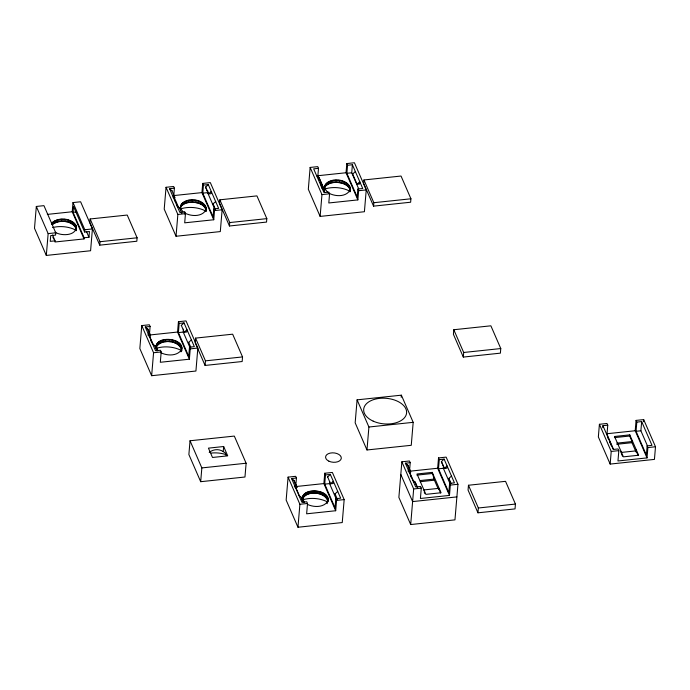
<?xml version="1.0" encoding="UTF-8"?>
<svg xmlns="http://www.w3.org/2000/svg" width="690" height="690" viewBox="0 0 690 690"><rect width="100%" height="100%" fill="white"/><g stroke="black" fill="none" stroke-linecap="round" stroke-linejoin="round"><path stroke-width="1.03" d="M55.079 240.845L50.232 241.353L50.715 235.609L55.562 235.1L55.752 232.806L43.944 205.646L36.328 206.457L34.5 228.269L46.308 255.429L90.588 250.746L92.417 228.925L80.609 201.773L73.002 202.575L72.226 211.761L84.033 238.921L54.984 241.992L55.079 240.845L52.518 234.971M46.308 255.429L48.145 233.608L36.328 206.457M51.802 224.509L51.931 222.974C58.426 216.824 71.691 217.902 76.202 225.932C77.021 236.04 61.583 236.23 55.217 232.288M52.587 222.275L52.397 224.569C59.271 219.265 72.726 220.343 76.228 229.063M53.182 223.922L53.38 221.628M54.096 223.336L54.286 221.041M55.114 222.818L55.304 220.524M56.226 222.378L56.416 220.084M57.425 222.016L57.615 219.713M58.693 221.732L58.883 219.437M60.013 221.542L60.211 219.248M61.384 221.438L61.574 219.144M62.773 221.43L62.963 219.135M64.161 221.507L64.36 219.213M65.55 221.68L65.74 219.377M66.913 221.93L67.103 219.636M68.232 222.275L68.422 219.981M69.5 222.697L69.69 220.403M70.691 223.198L70.88 220.895M71.794 223.767L71.993 221.464M73.062 212.313L73.545 206.569L84.62 232.03L89.459 231.512L88.975 237.256L84.137 237.765L73.062 212.313L75.969 212.003M72.804 224.397L73.002 222.102M73.709 225.087L73.899 222.784M74.486 225.82L74.675 223.526M75.132 226.596L75.322 224.293M75.641 227.398L75.84 225.104M76.012 228.226L76.202 225.932M76.047 230.779L76.176 229.244M76.366 229.132L76.426 226.769M84.033 238.921L84.137 237.765M84.62 232.03L84.81 229.736L73.002 202.575M90.14 218.972L89.847 222.413L99.74 245.157L136.818 241.241L137.112 237.791L127.219 215.047L90.14 218.972L100.024 241.716L99.74 245.157M150.109 326.482L149.376 324.783L141.761 325.585L139.837 348.554L151.645 375.714L195.925 371.03L197.849 348.062L186.041 320.91L178.434 321.713L177.563 332.045L189.371 359.205L160.313 362.276L161.184 351.943L160.442 350.244L155.604 350.753L145.271 326.991L150.109 326.482L149.428 334.65M145.271 326.991L147.634 328.837L150.567 335.814L148.876 335.987M148.091 335.314L148.221 333.779L150.567 335.814M174.398 188.189L173.656 186.49L166.049 187.292L164.211 209.113L176.028 236.265L220.3 231.581L222.137 209.769L210.329 182.609L202.713 183.419L201.946 192.605L213.753 219.756L184.696 222.836L185.463 213.65L184.73 211.951L179.883 212.46L169.55 188.698L174.398 188.189L173.725 196.227M151.645 375.714L153.568 352.745L141.761 325.585M152.645 343.965L155.008 345.802L157.104 350.848M156.13 345.604L155.923 347.958C160.071 338.065 180.547 339.92 181.556 351.012C186.007 335.901 149.143 335.262 157.863 350.511M156.173 347.087L156.363 344.793M156.552 346.302L156.742 344.008M157.07 345.552L157.268 343.258M157.734 344.853L157.924 342.559M158.519 344.207L158.709 341.912M171.905 190.725L169.55 188.698M159.425 343.62L159.623 341.326M160.442 343.103L160.641 340.808M161.555 342.663L161.753 340.368M162.754 342.3L162.952 339.998M173.155 197.694L174.872 197.331L172.509 195.486M164.03 342.016L164.22 339.721M165.35 341.826L165.548 339.532M166.713 341.723L166.911 339.428M176.028 236.265L177.856 214.452L166.049 187.292M179.279 207.699L176.933 205.672M168.101 341.714L168.3 339.42M180.323 208.458C181.16 195.719 206.422 197.582 206.077 209.976M169.499 341.791L169.688 339.497M180.59 210.191L180.746 205.344M180.556 207.647L181.125 204.559M180.935 206.862L181.643 203.817M181.453 206.112L182.108 205.413L182.307 203.11M170.887 341.964L171.077 339.661M182.108 205.413L182.902 204.766L183.091 202.463M172.25 342.214L172.44 339.92M182.902 204.766L183.807 204.18L183.997 201.885M183.807 204.18L184.825 203.662L185.015 201.368M173.57 342.559L173.759 340.265M184.558 213.96L184.73 211.951M184.825 203.662L185.938 203.214L186.136 200.919M174.829 342.982L175.027 340.688M185.938 203.214L187.137 202.851L187.335 200.557M176.028 343.482L176.217 341.179M187.137 202.851L188.405 202.575L188.603 200.281M177.132 344.051L177.321 341.748M179.167 323.412L184.014 322.894L194.347 346.656L189.5 347.173L188.732 356.359L178.4 332.597L179.167 323.412L178.434 321.713M188.405 202.575L189.733 202.386L189.923 200.083M178.141 344.681L178.331 342.387M179.038 345.371L179.236 343.068M189.733 202.386L191.096 202.282L191.285 199.988M181.28 325.464L184.014 322.894M179.814 346.104L180.012 343.81M191.096 202.282L192.484 202.265L192.674 199.971M180.47 346.88L180.659 344.586M180.978 347.682L181.168 345.388M181.004 351.848L181.824 347.889M181.341 348.51L181.539 346.216M181.384 351.063L181.513 349.528M181.565 349.347L181.755 347.053M206.138 207.604L205.948 209.907C204.568 204.783 198.608 202.851 193.881 202.351L194.071 200.048M190.268 348.243L183.238 332.08L183.488 329.13M184.23 332.252L186.964 329.682L186.774 331.985L184.23 332.252L181.298 325.275M195.27 202.515L195.46 200.221M196.624 202.774L196.822 200.48M197.952 203.119L198.142 200.816M199.212 203.541L199.41 201.239M188.655 342.438L191.389 339.868M200.402 204.033L200.6 201.739M201.514 204.602L201.704 202.308M203.455 185.11L208.294 184.601L218.626 208.363L213.788 208.872L213.115 216.91L202.782 193.148L203.455 185.11L202.713 183.419M189.371 359.205L190.242 348.864L189.5 347.173M202.524 205.232L202.713 202.938M203.421 205.922L203.61 203.628M208.294 184.601L205.56 187.163L208.518 193.959L211.054 193.683L211.252 191.389L208.518 193.959M204.197 206.664L204.395 204.361M204.844 207.431L205.042 205.137M205.361 208.242L205.551 205.948M205.724 209.07L205.922 206.767M205.767 211.614L206.207 208.449M215.064 209.751L207.621 192.639L207.785 190.725M195.563 338.109L195.184 342.697L205.068 365.441L242.156 361.526L242.544 356.928L232.651 334.184L195.563 338.109L205.456 360.853L205.068 365.441M190.035 440.763L188.879 454.538L200.687 481.698L244.967 477.014L246.123 463.232L234.315 436.08L190.035 440.763L201.842 467.915L200.687 481.698M215.677 201.575L212.96 203.955L215.056 208.992M213.753 219.756L214.521 210.571L213.788 208.872M219.851 199.815L219.567 203.257L229.451 226.001L266.538 222.077L266.823 218.635L256.939 195.891L219.851 199.815L229.744 222.56L229.451 226.001M226.182 455.564L225.113 452.743L223.232 451.614L223.655 446.525L208.44 448.138L212.494 457.47L227.717 455.857L223.655 446.525M318.495 168.334L317.762 166.635L310.146 167.437L308.318 189.258L320.126 216.41L364.406 211.727L366.235 189.914L354.427 162.754L346.82 163.565L346.044 172.75L357.86 199.902L328.802 202.972L329.57 193.787L328.828 192.096L323.99 192.605L313.657 168.843L318.495 168.334L317.823 176.373L319.479 180.168M296.433 478.015L295.691 476.316L288.084 477.126L286.152 500.086L297.968 527.246L342.24 522.563L344.172 499.595L332.364 472.443L324.748 473.245L323.886 483.578L335.694 510.738L306.636 513.809L307.507 503.476L306.765 501.777L301.918 502.286L291.585 478.524L296.433 478.015L295.743 486.183M316.606 175.631L318.97 177.468L323.386 187.844L321.687 188.025M291.585 478.524L293.949 480.369L296.89 487.347L295.199 487.52M294.414 486.847L294.544 485.32L296.89 487.347M320.126 216.41L321.963 194.597L310.146 167.437M323.386 187.844L318.97 177.468M324.404 188.663C325.171 175.243 352.84 178.02 350.037 191.717L350.244 187.749M324.421 188.603L324.843 185.489M324.697 190.337L324.619 186.3M324.654 187.784L325.223 184.704M325.033 187.007L325.749 183.963M325.559 186.257L326.215 185.558L326.405 183.255M297.968 527.246L299.891 504.278L288.084 477.126M326.215 185.558L327 184.911L327.198 182.609M298.968 495.498L301.332 497.343L303.428 502.38M327 184.911L327.914 184.325L328.104 182.022M302.444 497.162L302.186 500.121C305.446 489.615 325.809 491.271 327.948 501.854C331.373 486.993 294.501 487.399 304.54 502.398M302.427 498.801L302.617 496.498M327.914 184.325L328.932 183.807L329.121 181.505M302.694 498.163L302.884 495.86M302.608 501.38L302.738 499.853M303.057 497.542L303.246 495.248M303.514 496.947L303.704 494.652M328.932 183.807L330.044 183.359L330.234 181.065M304.048 496.386L304.247 494.092M304.678 495.86L304.868 493.566M330.044 183.359L331.243 182.997L331.433 180.702M305.377 495.377L305.575 493.083M306.162 494.928L306.351 492.634M331.243 182.997L332.511 182.721L332.701 180.426M307.007 494.532L307.197 492.237M332.511 182.721L333.839 182.531L334.029 180.228M307.913 494.187L308.102 491.884M308.87 493.885L309.068 491.591M333.839 182.531L335.202 182.427L335.392 180.133M309.879 493.643L310.077 491.349M335.202 182.427L336.591 182.41L336.78 180.116M310.931 493.454L311.121 491.159M350.046 190.052C348.666 184.929 342.706 182.997 337.979 182.496L338.178 180.194M312.009 493.324L312.199 491.03M313.113 493.255L313.303 490.961M339.368 182.66L339.566 180.366M314.226 493.247L314.424 490.944M340.731 182.919L340.92 180.625M315.356 493.29L315.546 490.995M342.05 183.255L342.249 180.961M316.477 493.393L316.667 491.099M343.318 183.678L343.508 181.384M317.59 493.557L317.78 491.263M344.508 184.178L344.698 181.884M318.677 493.773L318.875 491.478M345.612 184.748L345.811 182.453M319.746 494.049L319.936 491.754M347.553 165.255L352.4 164.746L362.733 188.508L357.886 189.017L357.213 197.055L346.88 173.293L347.553 165.255L346.82 163.565M346.622 185.377L346.82 183.083M320.772 494.376L320.962 492.082M347.527 186.067L347.717 183.773M321.756 494.756L321.954 492.462M348.303 186.8L348.493 184.506M322.696 495.179L322.886 492.884M348.95 187.577L349.14 185.282M323.567 495.644L323.765 493.35M349.459 188.387L349.657 186.084M325.49 474.944L330.329 474.427L340.662 498.189L335.823 498.706L335.055 507.892L324.714 484.13L325.49 474.944L324.748 473.245M349.83 189.215L350.02 186.912M324.378 496.162L324.576 493.859M349.873 191.76L350.313 188.594M358.748 188.939L351.728 172.785L352.4 164.746M325.119 496.705L325.318 494.411M352.616 174.104L355.35 171.534M325.784 497.283L325.982 494.989M327.595 476.997L330.329 474.427M326.37 497.895L326.56 495.593M326.87 498.525L327.06 496.222M327.276 499.172L327.465 496.878M327.138 503.674L328.121 498.887M327.586 499.836L327.776 497.542M327.81 500.509L328 498.214M336.177 498.827L329.561 483.612L329.725 481.646M330.553 483.785L333.287 481.223L333.089 483.518L330.553 483.785L327.612 476.807M357.049 184.282L359.783 181.72L359.585 184.014L357.049 184.282L352.633 173.915M357.86 199.902L358.628 190.716L357.886 189.017M334.978 493.971L337.712 491.401M335.694 510.738L336.565 500.405L335.823 498.706M363.958 179.961L363.665 183.402L373.557 206.146L410.636 202.222L410.93 198.78L401.037 176.036L363.958 179.961L373.842 202.705L373.557 206.146M357.092 399.855L355.169 422.823L366.977 449.975L411.257 445.3L413.181 422.332L401.373 395.172L357.092 399.855L368.909 427.015L366.977 449.975M401.201 397.259L401.373 395.172M410.214 462.688L409.472 460.989L401.865 461.8L398.872 497.395L410.688 524.547L454.96 519.863L457.953 484.268L446.145 457.116L438.53 457.918L437.667 468.251L449.475 495.411L420.417 498.482L421.28 488.149L420.546 486.45L415.699 486.959L405.366 463.197L410.214 462.688L409.524 470.856M405.366 463.197L407.73 465.043L410.671 472.02L408.972 472.193M408.195 471.52L408.325 469.993L410.671 472.02M410.688 524.547L413.672 488.951L401.865 461.8M412.749 480.171L415.113 482.017L417.209 487.054M438.081 488.589L434.424 480.188L432.225 472.383L417.002 473.987L425.859 494.359L441.082 492.746L432.225 472.383M439.271 459.618L444.11 459.1L454.443 482.862L449.604 483.38L448.828 492.565L438.495 468.803L439.271 459.618L438.53 457.918M438.486 489.529L438.581 488.382L423.367 489.986M444.11 459.1L441.376 461.67L444.334 468.458L446.87 468.191L447.068 465.897L444.334 468.458M453.804 329.734L453.416 334.331L463.309 357.075L500.388 353.151L500.776 348.554L490.883 325.809L453.804 329.734L463.689 352.478L463.309 357.075M450.372 484.449L443.342 468.286L443.506 466.319M451.493 476.074L448.776 478.455L450.872 483.492M449.475 495.411L450.337 485.079L449.604 483.38M468.467 485.251L468.061 490.073L477.946 512.817L515.033 508.901L515.439 504.071L505.546 481.327L468.467 485.251L478.351 507.995L477.946 512.817M607.761 425.178L607.019 423.479L599.412 424.29L598.351 436.917L610.158 464.077L654.439 459.393L655.5 446.758L643.692 419.606L636.077 420.408L635.214 430.741L647.022 457.901L617.964 460.972L618.835 450.639L618.093 448.94L613.255 449.457L602.922 425.687L607.761 425.178L606.993 434.364L613.6 449.57M602.75 427.731L602.922 425.687M610.158 464.077L611.219 451.441L599.412 424.29M614.548 436.477L623.406 456.849L638.63 455.236L629.772 434.873L614.548 436.477L614.454 437.624L629.677 436.02L632.075 441.531L616.851 443.144M621.009 451.329L620.914 452.476L636.128 450.872L638.129 455.469M629.677 436.02L629.772 434.873M636.033 452.019L631.98 442.678L632.169 440.384M636.818 422.108L641.666 421.59L651.998 445.352L647.151 445.869L646.383 455.055L636.051 431.293L636.818 422.108L636.077 420.408M636.128 450.872L636.232 449.716M647.505 445.99L640.889 430.776L641.666 421.59M643.511 421.711L643.692 419.606M647.022 457.901L647.893 447.568L647.151 445.869M205.896 210.088C201.747 217.04 191.32 216.444 184.937 213.124M349.994 190.233C345.854 197.185 335.418 196.59 329.035 193.269M51.405 223.724L51.931 222.974M181.134 350.313C176.373 356.359 166.825 355.816 160.554 352.573M327.267 502.148C322.541 507.659 313.76 507.279 307.637 504.502M209.217 452.381C213.236 449.242 218.946 448.612 223.232 451.614M318.03 175.709L346.044 172.75M346.88 173.293L351.728 172.785M173.923 195.563L201.946 192.605M202.782 193.148L207.621 192.639M47.325 214.392L72.226 211.761M321.963 194.597L329.57 193.787M358.628 190.716L366.235 189.914M177.856 214.452L185.463 213.65M214.521 210.571L222.137 209.769M48.145 233.608L55.752 232.806M84.81 229.736L92.417 228.925M373.842 202.705L410.93 198.78M229.744 222.56L266.823 218.635M100.024 241.716L137.112 237.791M149.54 335.012L177.563 332.045M178.4 332.597L183.238 332.08M153.568 352.745L161.184 351.943M190.242 348.864L197.849 348.062M205.456 360.853L242.544 356.928M463.689 352.478L500.776 348.554M368.909 427.015L413.181 422.332M201.842 467.915L246.123 463.232M607.191 433.708L635.214 430.741M636.051 431.293L640.889 430.776M616.757 444.291L631.98 442.678M410.679 471.106L437.667 468.251M438.495 468.803L443.342 468.286M611.219 451.441L618.835 450.639M647.893 447.568L655.5 446.758M295.863 486.545L323.886 483.578M324.714 484.13L329.561 483.612M416.907 475.134L432.121 473.53M420.322 480.542L434.528 479.041M420.219 481.698L434.424 480.188M413.672 488.951L421.28 488.149M450.337 485.079L457.953 484.268M299.891 504.278L307.507 503.476M336.565 500.405L344.172 499.595M456.892 496.904L412.611 501.587L400.804 474.427M478.351 507.995L515.439 504.071M336.591 182.41L337.979 182.496M192.484 202.265L193.881 202.351M328.026 192.639L324.826 188.81M321.04 185.817L323.403 187.654M183.023 211.804L180.72 208.665M621.311 453.399L622.509 456.159M607.424 436.727L608.684 439.634M609.529 441.574L611.219 445.455M320.307 182.074L321.54 184.92M322.368 186.826L324.852 192.527M441.393 461.481L444.351 468.268M448.776 478.455L450.881 483.302M438.581 488.382L440.582 492.979M424.16 491.823L424.962 493.669M407.73 465.043L410.688 471.831M415.113 482.017L417.648 487.83M409.437 471.874L413.991 482.327M410.291 475.203L411.137 477.144M205.577 186.981L208.527 193.769M212.96 203.955L215.487 209.769M334.995 493.781L337.522 499.603M171.913 190.535L174.855 197.513M179.297 207.509L181.832 213.331M174.13 197.176L178.684 207.63M174.993 200.523L175.838 202.463M177.106 205.37L177.951 207.311M293.949 480.369L296.907 487.157M301.332 497.343L303.445 502.191M295.665 487.2L299.796 496.705M188.672 342.249L190.768 347.286M147.634 328.837L150.584 335.625M155.008 345.802L157.122 350.658M149.342 335.668L153.059 344.224M150.618 339.972L151.878 342.878M86.423 231.383L88.975 237.256M52.871 237.144L53.717 239.085M302.272 499.983A21.528 12.834 4.8 0 1 326.913 501.639M180.28 209.018A21.528 12.834 4.8 0 1 206.232 211.33M52.561 227.571A21.528 12.834 4.8 0 1 76.521 230.495M324.386 189.163A21.528 12.834 4.8 0 1 350.339 191.475M155.897 348.467A21.528 12.834 4.8 0 1 181.858 350.779M211.261 453.063A21.528 12.834 4.8 0 1 225.906 454.572M373.169 421.133A21.528 12.834 4.8 0 0 406.574 413.12A21.528 12.834 4.8 0 0 375.671 399.036A21.528 12.834 4.8 0 0 373.169 421.133M328.914 461.187A7.892 4.709 4.8 0 0 341.283 458.41A7.892 4.709 4.8 0 0 330.122 453.114A7.892 4.709 4.8 0 0 328.914 461.187"/></g></svg>
